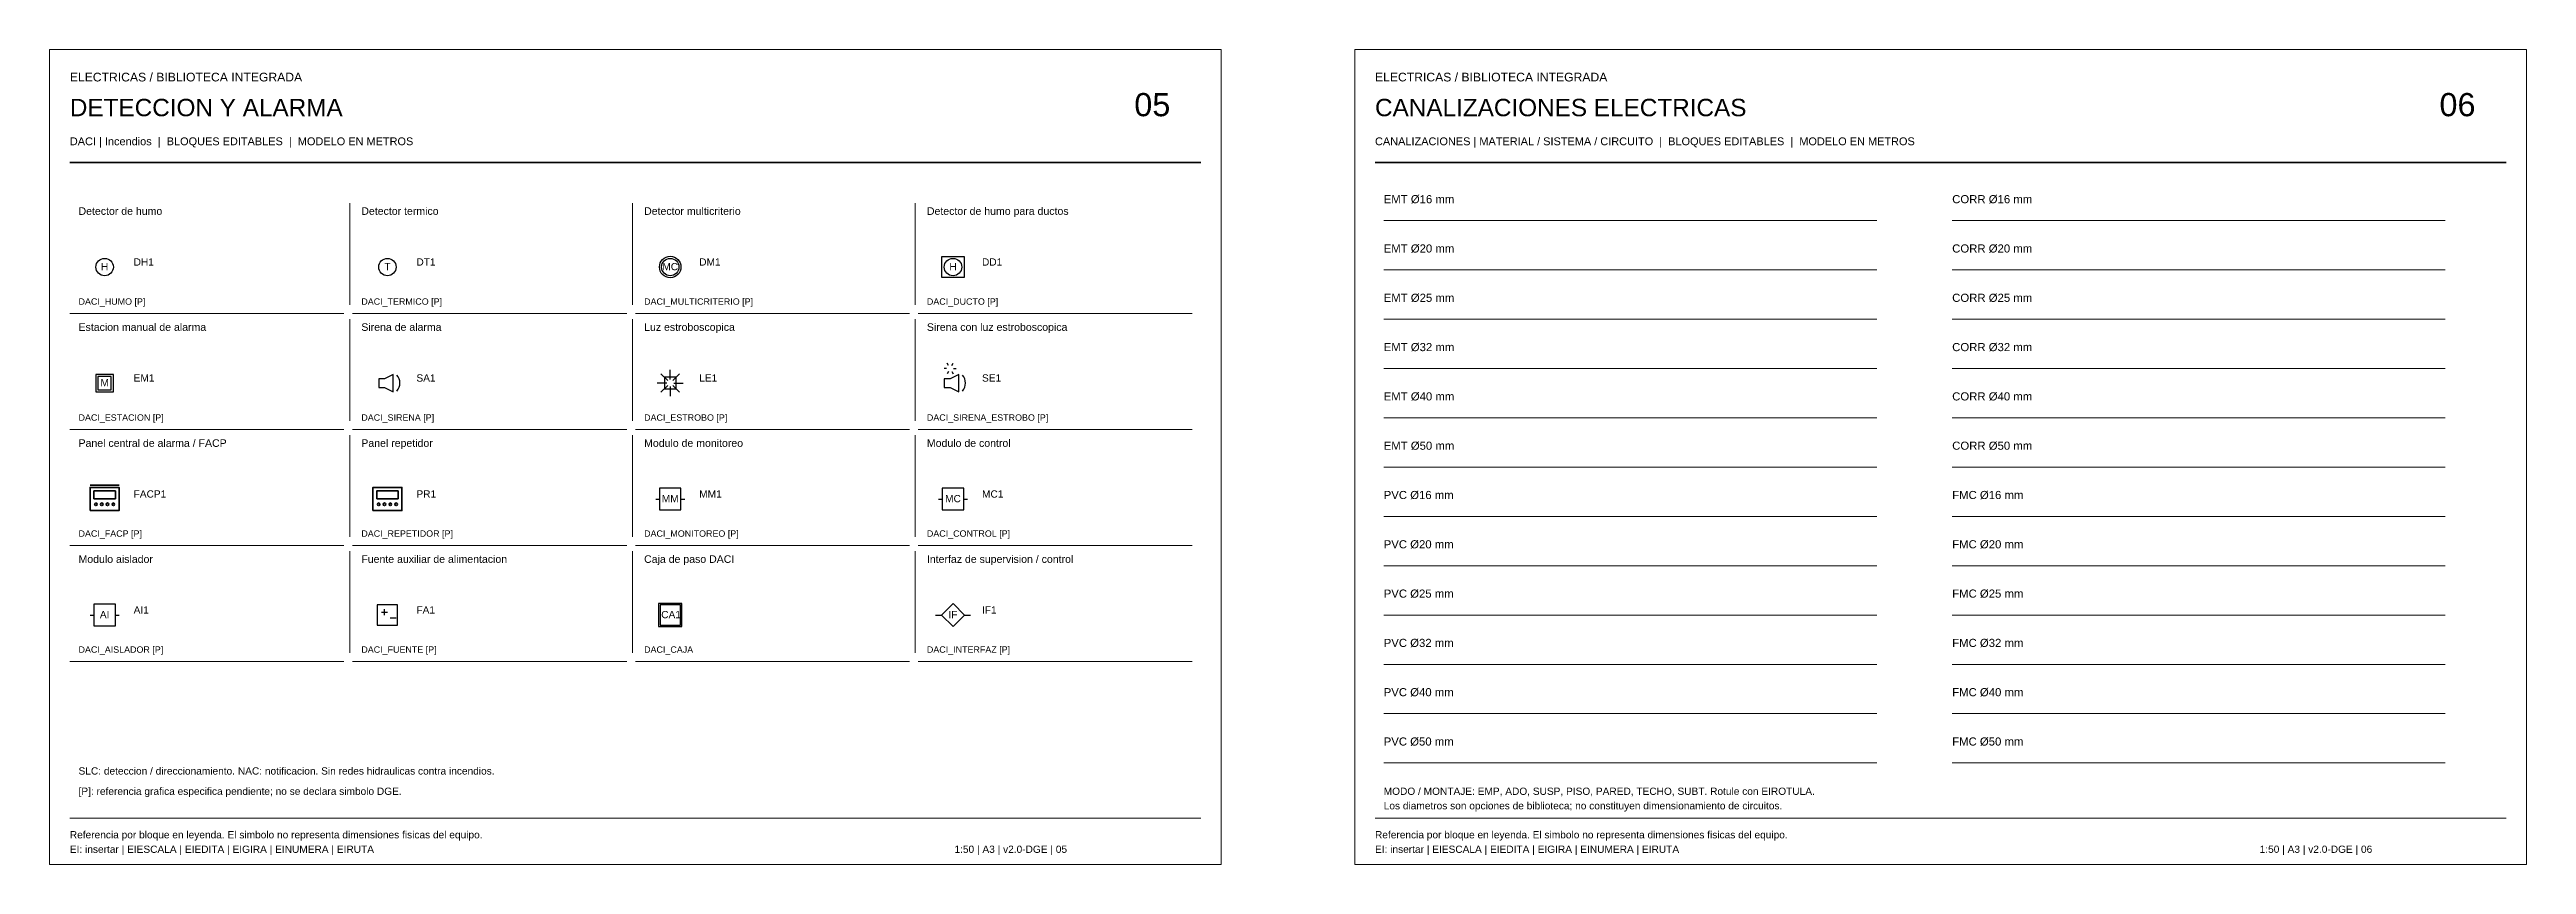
# Model space of a CAD drawing. Header units: metres. Extents: x 0 to 201, y -40 to -26.
# Drawn here: x 90.4 to 133.1, y -39.6 to -25.55 of the extents above; entities that cross this region are included whole.
import ezdxf
from ezdxf.enums import TextEntityAlignment as Align

# ---------------------------------------------------------------- set-up
doc = ezdxf.new("R2010")
doc.units = ezdxf.units.M
for name, color, linetype, lineweight in [('DACI-CAJAS', 14, 'Continuous', 25), ('DACI-ESTACIONES', 14, 'Continuous', 25), ('DACI-HUMO', 14, 'Continuous', 25), ('DACI-MODULOS', 14, 'Continuous', 25), ('DACI-PANELES', 14, 'Continuous', 35), ('DACI-SIRENAS', 14, 'Continuous', 25), ('DACI-TERMICO', 14, 'Continuous', 25), ('EIC-CATALOGO', 7, 'Continuous', 18), ('EIC-MARCO', 8, 'Continuous', 13), ('IE-TUBERIA-CORRUGADA', 214, 'Continuous', 18), ('IE-TUBERIA-EMT', 144, 'Continuous', 18), ('IE-TUBERIA-FMC', 34, 'Continuous', 18), ('IE-TUBERIA-PVC', 94, 'Continuous', 18)]:
    doc.layers.add(name, color=color, linetype=linetype, lineweight=lineweight)
doc.styles.add('EI_TEXTO', font='arial.ttf')
doc.linetypes.add('EIC_CORR_D16', pattern='A,0.5,-0.12,["CORR %%c16 mm",EI_TEXTO,S=0.125,R=0,X=0,Y=-0.0625],-1.115,0.5', length=2.235)
doc.linetypes.add('EIC_CORR_D20', pattern='A,0.5,-0.12,["CORR %%c20 mm",EI_TEXTO,S=0.125,R=0,X=0,Y=-0.0625],-1.115,0.5', length=2.235)
doc.linetypes.add('EIC_CORR_D25', pattern='A,0.5,-0.12,["CORR %%c25 mm",EI_TEXTO,S=0.125,R=0,X=0,Y=-0.0625],-1.115,0.5', length=2.235)
doc.linetypes.add('EIC_CORR_D32', pattern='A,0.5,-0.12,["CORR %%c32 mm",EI_TEXTO,S=0.125,R=0,X=0,Y=-0.0625],-1.115,0.5', length=2.235)
doc.linetypes.add('EIC_CORR_D40', pattern='A,0.5,-0.12,["CORR %%c40 mm",EI_TEXTO,S=0.125,R=0,X=0,Y=-0.0625],-1.115,0.5', length=2.235)
doc.linetypes.add('EIC_CORR_D50', pattern='A,0.5,-0.12,["CORR %%c50 mm",EI_TEXTO,S=0.125,R=0,X=0,Y=-0.0625],-1.115,0.5', length=2.235)
doc.linetypes.add('EIC_EMT_D16', pattern='A,0.5,-0.12,["EMT %%c16 mm",EI_TEXTO,S=0.125,R=0,X=0,Y=-0.0625],-1.03,0.5', length=2.15)
doc.linetypes.add('EIC_EMT_D20', pattern='A,0.5,-0.12,["EMT %%c20 mm",EI_TEXTO,S=0.125,R=0,X=0,Y=-0.0625],-1.03,0.5', length=2.15)
doc.linetypes.add('EIC_EMT_D25', pattern='A,0.5,-0.12,["EMT %%c25 mm",EI_TEXTO,S=0.125,R=0,X=0,Y=-0.0625],-1.03,0.5', length=2.15)
doc.linetypes.add('EIC_EMT_D32', pattern='A,0.5,-0.12,["EMT %%c32 mm",EI_TEXTO,S=0.125,R=0,X=0,Y=-0.0625],-1.03,0.5', length=2.15)
doc.linetypes.add('EIC_EMT_D40', pattern='A,0.5,-0.12,["EMT %%c40 mm",EI_TEXTO,S=0.125,R=0,X=0,Y=-0.0625],-1.03,0.5', length=2.15)
doc.linetypes.add('EIC_EMT_D50', pattern='A,0.5,-0.12,["EMT %%c50 mm",EI_TEXTO,S=0.125,R=0,X=0,Y=-0.0625],-1.03,0.5', length=2.15)
doc.linetypes.add('EIC_FMC_D16', pattern='A,0.5,-0.12,["FMC %%c16 mm",EI_TEXTO,S=0.125,R=0,X=0,Y=-0.0625],-1.03,0.5', length=2.15)
doc.linetypes.add('EIC_FMC_D20', pattern='A,0.5,-0.12,["FMC %%c20 mm",EI_TEXTO,S=0.125,R=0,X=0,Y=-0.0625],-1.03,0.5', length=2.15)
doc.linetypes.add('EIC_FMC_D25', pattern='A,0.5,-0.12,["FMC %%c25 mm",EI_TEXTO,S=0.125,R=0,X=0,Y=-0.0625],-1.03,0.5', length=2.15)
doc.linetypes.add('EIC_FMC_D32', pattern='A,0.5,-0.12,["FMC %%c32 mm",EI_TEXTO,S=0.125,R=0,X=0,Y=-0.0625],-1.03,0.5', length=2.15)
doc.linetypes.add('EIC_FMC_D40', pattern='A,0.5,-0.12,["FMC %%c40 mm",EI_TEXTO,S=0.125,R=0,X=0,Y=-0.0625],-1.03,0.5', length=2.15)
doc.linetypes.add('EIC_FMC_D50', pattern='A,0.5,-0.12,["FMC %%c50 mm",EI_TEXTO,S=0.125,R=0,X=0,Y=-0.0625],-1.03,0.5', length=2.15)
doc.linetypes.add('EIC_PVC_D16', pattern='A,0.5,-0.12,["PVC %%c16 mm",EI_TEXTO,S=0.125,R=0,X=0,Y=-0.0625],-1.03,0.5', length=2.15)
doc.linetypes.add('EIC_PVC_D20', pattern='A,0.5,-0.12,["PVC %%c20 mm",EI_TEXTO,S=0.125,R=0,X=0,Y=-0.0625],-1.03,0.5', length=2.15)
doc.linetypes.add('EIC_PVC_D25', pattern='A,0.5,-0.12,["PVC %%c25 mm",EI_TEXTO,S=0.125,R=0,X=0,Y=-0.0625],-1.03,0.5', length=2.15)
doc.linetypes.add('EIC_PVC_D32', pattern='A,0.5,-0.12,["PVC %%c32 mm",EI_TEXTO,S=0.125,R=0,X=0,Y=-0.0625],-1.03,0.5', length=2.15)
doc.linetypes.add('EIC_PVC_D40', pattern='A,0.5,-0.12,["PVC %%c40 mm",EI_TEXTO,S=0.125,R=0,X=0,Y=-0.0625],-1.03,0.5', length=2.15)
doc.linetypes.add('EIC_PVC_D50', pattern='A,0.5,-0.12,["PVC %%c50 mm",EI_TEXTO,S=0.125,R=0,X=0,Y=-0.0625],-1.03,0.5', length=2.15)

# ---------------------------------------------------------------- blocks, each defined once
blk = doc.blocks.new('DACI_HUMO')
at = {"color": 0, "lineweight": -2}
blk.add_circle((0, 0), 3, dxfattribs=at)
at = {"color": 0, "lineweight": -2, "style": 'EI_TEXTO'}
blk.add_text('H', height=2.5, dxfattribs=at).set_placement((0, -1.1), align=Align.CENTER)
at = {"color": 0, "style": 'EI_TEXTO', "flags": 1}
for tag in ['TIPO', 'TABLERO', 'ZONA', 'SISTEMA', 'OBSERVACIONES', 'DESCRIPCION', 'MONTAJE', 'NORMA', 'LAZO', 'DIRECCION', 'MODELO', 'DIMENSIONES']:
    blk.add_attdef(tag, (0, 0), '', height=2.5, dxfattribs=at)
at = {"color": 0, "style": 'EI_TEXTO'}
for tag, p in [('CODIGO', (10, 0.5)), ('ALTURA', (10, -6.5)), ('CIRCUITO', (10, -3))]:
    blk.add_attdef(tag, p, '', height=2.5, dxfattribs=at)
blk = doc.blocks.new('DACI_TERMICO')
at = {"color": 0, "lineweight": -2}
blk.add_circle((0, 0), 3, dxfattribs=at)
at = {"color": 0, "lineweight": -2, "style": 'EI_TEXTO'}
blk.add_text('T', height=2.5, dxfattribs=at).set_placement((0, -1.1), align=Align.CENTER)
at = {"color": 0, "style": 'EI_TEXTO', "flags": 1}
for tag in ['TIPO', 'TABLERO', 'ZONA', 'SISTEMA', 'OBSERVACIONES', 'DESCRIPCION', 'MONTAJE', 'NORMA', 'LAZO', 'DIRECCION', 'MODELO', 'DIMENSIONES']:
    blk.add_attdef(tag, (0, 0), '', height=2.5, dxfattribs=at)
at = {"color": 0, "style": 'EI_TEXTO'}
for tag, p in [('CODIGO', (10, 0.5)), ('ALTURA', (10, -6.5)), ('CIRCUITO', (10, -3))]:
    blk.add_attdef(tag, p, '', height=2.5, dxfattribs=at)
blk = doc.blocks.new('DACI_MULTICRITERIO')
at = {"color": 0, "lineweight": -2}
for radius in [3.7, 3]:
    blk.add_circle((0, 0), radius, dxfattribs=at)
at = {"color": 0, "lineweight": -2, "style": 'EI_TEXTO'}
blk.add_text('MC', height=2.5, dxfattribs=at).set_placement((0, -1.1), align=Align.CENTER)
at = {"color": 0, "style": 'EI_TEXTO', "flags": 1}
for tag in ['TIPO', 'TABLERO', 'ZONA', 'SISTEMA', 'OBSERVACIONES', 'DESCRIPCION', 'MONTAJE', 'NORMA', 'LAZO', 'DIRECCION', 'MODELO', 'DIMENSIONES']:
    blk.add_attdef(tag, (0, 0), '', height=2.5, dxfattribs=at)
at = {"color": 0, "style": 'EI_TEXTO'}
for tag, p in [('CODIGO', (10, 0.5)), ('ALTURA', (10, -6.5)), ('CIRCUITO', (10, -3))]:
    blk.add_attdef(tag, p, '', height=2.5, dxfattribs=at)
blk = doc.blocks.new('DACI_DUCTO')
at = {"color": 0, "lineweight": -2}
blk.add_lwpolyline([(-4, -3.5), (4, -3.5), (4, 3.5), (-4, 3.5)], close=True, dxfattribs=at)
blk.add_circle((0, 0), 3, dxfattribs=at)
at = {"color": 0, "lineweight": -2, "style": 'EI_TEXTO'}
blk.add_text('H', height=2.5, dxfattribs=at).set_placement((0, -1.1), align=Align.CENTER)
at = {"color": 0, "style": 'EI_TEXTO', "flags": 1}
for tag in ['TIPO', 'TABLERO', 'ZONA', 'SISTEMA', 'OBSERVACIONES', 'DESCRIPCION', 'MONTAJE', 'NORMA', 'LAZO', 'DIRECCION', 'MODELO', 'DIMENSIONES']:
    blk.add_attdef(tag, (0, 0), '', height=2.5, dxfattribs=at)
at = {"color": 0, "style": 'EI_TEXTO'}
for tag, p in [('CODIGO', (10, 0.5)), ('ALTURA', (10, -6.5)), ('CIRCUITO', (10, -3))]:
    blk.add_attdef(tag, p, '', height=2.5, dxfattribs=at)
blk = doc.blocks.new('DACI_ESTACION')
at = {"color": 0, "lineweight": -2}
for points in [[(-3, -3), (3, -3), (3, 3), (-3, 3)], [(-2.3, -2.3), (2.3, -2.3), (2.3, 2.3), (-2.3, 2.3)]]:
    blk.add_lwpolyline(points, close=True, dxfattribs=at)
at = {"color": 0, "lineweight": -2, "style": 'EI_TEXTO'}
blk.add_text('M', height=2.5, dxfattribs=at).set_placement((0, -1.1), align=Align.CENTER)
at = {"color": 0, "style": 'EI_TEXTO', "flags": 1}
for tag in ['TIPO', 'TABLERO', 'ZONA', 'SISTEMA', 'OBSERVACIONES', 'DESCRIPCION', 'MONTAJE', 'NORMA', 'LAZO', 'DIRECCION', 'MODELO', 'DIMENSIONES']:
    blk.add_attdef(tag, (0, 0), '', height=2.5, dxfattribs=at)
at = {"color": 0, "style": 'EI_TEXTO'}
for tag, p in [('CODIGO', (10, 0.5)), ('ALTURA', (10, -6.5)), ('CIRCUITO', (10, -3))]:
    blk.add_attdef(tag, p, '', height=2.5, dxfattribs=at)
blk = doc.blocks.new('DACI_SIRENA')
at = {"color": 0, "lineweight": -2}
blk.add_lwpolyline([(-3, -1.5), (-1, -1.5), (2, -3), (2, 3), (-1, 1.5), (-3, 1.5)], close=True, dxfattribs=at)
blk.add_arc((0, 0), 4.3, -40, 40, dxfattribs=at)
at = {"color": 0, "style": 'EI_TEXTO', "flags": 1}
for tag in ['TIPO', 'TABLERO', 'ZONA', 'SISTEMA', 'OBSERVACIONES', 'DESCRIPCION', 'MONTAJE', 'NORMA', 'LAZO', 'DIRECCION', 'MODELO', 'DIMENSIONES']:
    blk.add_attdef(tag, (0, 0), '', height=2.5, dxfattribs=at)
at = {"color": 0, "style": 'EI_TEXTO'}
for tag, p in [('CODIGO', (10, 0.5)), ('ALTURA', (10, -6.5)), ('CIRCUITO', (10, -3))]:
    blk.add_attdef(tag, p, '', height=2.5, dxfattribs=at)
blk = doc.blocks.new('DACI_ESTROBO')
at = {"color": 0, "lineweight": -2}
for p, q in [((-1.2, 0), (-4.5, 0)), ((-0.85, 0.85), (-3.18, 3.18)), ((0, 1.2), (0, 4.5)), ((0.85, 0.85), (3.18, 3.18)), ((1.2, 0), (4.5, 0)), ((-0.85, -0.85), (-3.18, -3.18)), ((0, -1.2), (0, -4.5)), ((0.85, -0.85), (3.18, -3.18))]:
    blk.add_line(p, q, dxfattribs=at)
blk.add_lwpolyline([(-2, -2), (2, -2), (2, 2), (-2, 2)], close=True, dxfattribs=at)
at = {"color": 0, "style": 'EI_TEXTO', "flags": 1}
for tag in ['TIPO', 'TABLERO', 'ZONA', 'SISTEMA', 'OBSERVACIONES', 'DESCRIPCION', 'MONTAJE', 'NORMA', 'LAZO', 'DIRECCION', 'MODELO', 'DIMENSIONES']:
    blk.add_attdef(tag, (0, 0), '', height=2.5, dxfattribs=at)
at = {"color": 0, "style": 'EI_TEXTO'}
for tag, p in [('CODIGO', (10, 0.5)), ('ALTURA', (10, -6.5)), ('CIRCUITO', (10, -3))]:
    blk.add_attdef(tag, p, '', height=2.5, dxfattribs=at)
blk = doc.blocks.new('DACI_SIRENA_ESTROBO')
at = {"color": 0, "lineweight": -2}
for p, q in [((-2.2, 5), (-3.1, 5)), ((-1.6, 6.04), (-2.05, 6.82)), ((-1.6, 3.96), (-2.05, 3.18)), ((-0.4, 6.04), (0.05, 6.82)), ((-0.4, 3.96), (0.05, 3.18)), ((0.2, 5), (1.1, 5))]:
    blk.add_line(p, q, dxfattribs=at)
blk.add_lwpolyline([(-3, -1.5), (-1, -1.5), (2, -3), (2, 3), (-1, 1.5), (-3, 1.5)], close=True, dxfattribs=at)
blk.add_arc((0, 0), 4.3, -40, 40, dxfattribs=at)
at = {"color": 0, "style": 'EI_TEXTO', "flags": 1}
for tag in ['TIPO', 'TABLERO', 'ZONA', 'SISTEMA', 'OBSERVACIONES', 'DESCRIPCION', 'MONTAJE', 'NORMA', 'LAZO', 'DIRECCION', 'MODELO', 'DIMENSIONES']:
    blk.add_attdef(tag, (0, 0), '', height=2.5, dxfattribs=at)
at = {"color": 0, "style": 'EI_TEXTO'}
for tag, p in [('CODIGO', (10, 0.5)), ('ALTURA', (10, -6.5)), ('CIRCUITO', (10, -3))]:
    blk.add_attdef(tag, p, '', height=2.5, dxfattribs=at)
blk = doc.blocks.new('DACI_FACP')
at = {"color": 0, "lineweight": -2}
blk.add_line((-5, 4.8), (5, 4.8), dxfattribs=at)
for points in [[(-5, -4), (5, -4), (5, 4), (-5, 4)], [(-3.7, 0.1), (3.7, 0.1), (3.7, 2.8), (-3.7, 2.8)]]:
    blk.add_lwpolyline(points, close=True, dxfattribs=at)
for centre in [(-3, -1.8), (-1, -1.8), (1, -1.8), (3, -1.8)]:
    blk.add_circle(centre, 0.45, dxfattribs=at)
at = {"color": 0, "style": 'EI_TEXTO', "flags": 1}
for tag in ['TIPO', 'TABLERO', 'ZONA', 'SISTEMA', 'OBSERVACIONES', 'DESCRIPCION', 'MONTAJE', 'NORMA', 'LAZO', 'DIRECCION', 'MODELO', 'DIMENSIONES']:
    blk.add_attdef(tag, (0, 0), '', height=2.5, dxfattribs=at)
at = {"color": 0, "style": 'EI_TEXTO'}
for tag, p in [('CODIGO', (10, 0.5)), ('ALTURA', (10, -6.5)), ('CIRCUITO', (10, -3))]:
    blk.add_attdef(tag, p, '', height=2.5, dxfattribs=at)
blk = doc.blocks.new('DACI_REPETIDOR')
at = {"color": 0, "lineweight": -2}
for points in [[(-5, -4), (5, -4), (5, 4), (-5, 4)], [(-3.7, 0.1), (3.7, 0.1), (3.7, 2.8), (-3.7, 2.8)]]:
    blk.add_lwpolyline(points, close=True, dxfattribs=at)
for centre in [(-3, -1.8), (-1, -1.8), (1, -1.8), (3, -1.8)]:
    blk.add_circle(centre, 0.45, dxfattribs=at)
at = {"color": 0, "style": 'EI_TEXTO', "flags": 1}
for tag in ['TIPO', 'TABLERO', 'ZONA', 'SISTEMA', 'OBSERVACIONES', 'DESCRIPCION', 'MONTAJE', 'NORMA', 'LAZO', 'DIRECCION', 'MODELO', 'DIMENSIONES']:
    blk.add_attdef(tag, (0, 0), '', height=2.5, dxfattribs=at)
at = {"color": 0, "style": 'EI_TEXTO'}
for tag, p in [('CODIGO', (10, 0.5)), ('ALTURA', (10, -6.5)), ('CIRCUITO', (10, -3))]:
    blk.add_attdef(tag, p, '', height=2.5, dxfattribs=at)
blk = doc.blocks.new('DACI_MONITOREO')
at = {"color": 0, "lineweight": -2}
for p, q in [((-5, 0), (-3.7, 0)), ((3.7, 0), (5, 0))]:
    blk.add_line(p, q, dxfattribs=at)
blk.add_lwpolyline([(-3.7, -3.7), (3.7, -3.7), (3.7, 3.7), (-3.7, 3.7)], close=True, dxfattribs=at)
at = {"color": 0, "lineweight": -2, "style": 'EI_TEXTO'}
blk.add_text('MM', height=2.5, dxfattribs=at).set_placement((0, -1.1), align=Align.CENTER)
at = {"color": 0, "style": 'EI_TEXTO', "flags": 1}
for tag in ['TIPO', 'TABLERO', 'ZONA', 'SISTEMA', 'OBSERVACIONES', 'DESCRIPCION', 'MONTAJE', 'NORMA', 'LAZO', 'DIRECCION', 'MODELO', 'DIMENSIONES']:
    blk.add_attdef(tag, (0, 0), '', height=2.5, dxfattribs=at)
at = {"color": 0, "style": 'EI_TEXTO'}
for tag, p in [('CODIGO', (10, 0.5)), ('ALTURA', (10, -6.5)), ('CIRCUITO', (10, -3))]:
    blk.add_attdef(tag, p, '', height=2.5, dxfattribs=at)
blk = doc.blocks.new('DACI_CONTROL')
at = {"color": 0, "lineweight": -2}
for p, q in [((-5, 0), (-3.7, 0)), ((3.7, 0), (5, 0))]:
    blk.add_line(p, q, dxfattribs=at)
blk.add_lwpolyline([(-3.7, -3.7), (3.7, -3.7), (3.7, 3.7), (-3.7, 3.7)], close=True, dxfattribs=at)
at = {"color": 0, "lineweight": -2, "style": 'EI_TEXTO'}
blk.add_text('MC', height=2.5, dxfattribs=at).set_placement((0, -1.1), align=Align.CENTER)
at = {"color": 0, "style": 'EI_TEXTO', "flags": 1}
for tag in ['TIPO', 'TABLERO', 'ZONA', 'SISTEMA', 'OBSERVACIONES', 'DESCRIPCION', 'MONTAJE', 'NORMA', 'LAZO', 'DIRECCION', 'MODELO', 'DIMENSIONES']:
    blk.add_attdef(tag, (0, 0), '', height=2.5, dxfattribs=at)
at = {"color": 0, "style": 'EI_TEXTO'}
for tag, p in [('CODIGO', (10, 0.5)), ('ALTURA', (10, -6.5)), ('CIRCUITO', (10, -3))]:
    blk.add_attdef(tag, p, '', height=2.5, dxfattribs=at)
blk = doc.blocks.new('DACI_AISLADOR')
at = {"color": 0, "lineweight": -2}
for p, q in [((-5, 0), (-3.7, 0)), ((3.7, 0), (5, 0))]:
    blk.add_line(p, q, dxfattribs=at)
blk.add_lwpolyline([(-3.7, -3.7), (3.7, -3.7), (3.7, 3.7), (-3.7, 3.7)], close=True, dxfattribs=at)
at = {"color": 0, "lineweight": -2, "style": 'EI_TEXTO'}
blk.add_text('AI', height=2.5, dxfattribs=at).set_placement((0, -1.1), align=Align.CENTER)
at = {"color": 0, "style": 'EI_TEXTO', "flags": 1}
for tag in ['TIPO', 'TABLERO', 'ZONA', 'SISTEMA', 'OBSERVACIONES', 'DESCRIPCION', 'MONTAJE', 'NORMA', 'LAZO', 'DIRECCION', 'MODELO', 'DIMENSIONES']:
    blk.add_attdef(tag, (0, 0), '', height=2.5, dxfattribs=at)
at = {"color": 0, "style": 'EI_TEXTO'}
for tag, p in [('CODIGO', (10, 0.5)), ('ALTURA', (10, -6.5)), ('CIRCUITO', (10, -3))]:
    blk.add_attdef(tag, p, '', height=2.5, dxfattribs=at)
blk = doc.blocks.new('DACI_FUENTE')
at = {"color": 0, "lineweight": -2}
for p, q in [((-2, 1), (0, 1)), ((-1, 0), (-1, 2)), ((1, -1), (3, -1))]:
    blk.add_line(p, q, dxfattribs=at)
blk.add_lwpolyline([(-3.5, -3.5), (3.5, -3.5), (3.5, 3.5), (-3.5, 3.5)], close=True, dxfattribs=at)
at = {"color": 0, "style": 'EI_TEXTO', "flags": 1}
for tag in ['TIPO', 'TABLERO', 'ZONA', 'SISTEMA', 'OBSERVACIONES', 'DESCRIPCION', 'MONTAJE', 'NORMA', 'LAZO', 'DIRECCION', 'MODELO', 'DIMENSIONES']:
    blk.add_attdef(tag, (0, 0), '', height=2.5, dxfattribs=at)
at = {"color": 0, "style": 'EI_TEXTO'}
for tag, p in [('CODIGO', (10, 0.5)), ('ALTURA', (10, -6.5)), ('CIRCUITO', (10, -3))]:
    blk.add_attdef(tag, p, '', height=2.5, dxfattribs=at)
blk = doc.blocks.new('DACI_CAJA')
at = {"color": 0, "lineweight": -2}
for points in [[(-4, -4), (4, -4), (4, 4), (-4, 4)], [(-3.5, -3.5), (3.5, -3.5), (3.5, 3.5), (-3.5, 3.5)]]:
    blk.add_lwpolyline(points, close=True, dxfattribs=at)
at = {"color": 0, "style": 'EI_TEXTO'}
for tag, p in [('CODIGO', (-3.1, -1.1)), ('ALTURA', (10, -6.5)), ('CIRCUITO', (10, -3))]:
    blk.add_attdef(tag, p, '', height=2.5, dxfattribs=at)
at = {"color": 0, "style": 'EI_TEXTO', "flags": 1}
for tag in ['TIPO', 'TABLERO', 'ZONA', 'SISTEMA', 'OBSERVACIONES', 'DESCRIPCION', 'MONTAJE', 'NORMA', 'LAZO', 'DIRECCION', 'MODELO', 'DIMENSIONES']:
    blk.add_attdef(tag, (0, 0), '', height=2.5, dxfattribs=at)
blk = doc.blocks.new('DACI_INTERFAZ')
at = {"color": 0, "lineweight": -2}
for p, q in [((-6, 0), (-4, 0)), ((4, 0), (6, 0))]:
    blk.add_line(p, q, dxfattribs=at)
blk.add_lwpolyline([(0, 4), (4, 0), (0, -4), (-4, 0)], close=True, dxfattribs=at)
at = {"color": 0, "lineweight": -2, "style": 'EI_TEXTO'}
blk.add_text('IF', height=2.5, dxfattribs=at).set_placement((0, -1.1), align=Align.CENTER)
at = {"color": 0, "style": 'EI_TEXTO', "flags": 1}
for tag in ['TIPO', 'TABLERO', 'ZONA', 'SISTEMA', 'OBSERVACIONES', 'DESCRIPCION', 'MONTAJE', 'NORMA', 'LAZO', 'DIRECCION', 'MODELO', 'DIMENSIONES']:
    blk.add_attdef(tag, (0, 0), '', height=2.5, dxfattribs=at)
at = {"color": 0, "style": 'EI_TEXTO'}
for tag, p in [('CODIGO', (10, 0.5)), ('ALTURA', (10, -6.5)), ('CIRCUITO', (10, -3))]:
    blk.add_attdef(tag, p, '', height=2.5, dxfattribs=at)

msp = doc.modelspace()

# ---------------------------------------------------------------- linework, layer by layer
at = {"layer": 'EIC-MARCO', "color": 14, "lineweight": 35}
msp.add_line((90.75, -27.5), (110.25, -27.5), dxfattribs=at)
at = {"layer": 'EIC-MARCO', "color": 144, "lineweight": 35}
msp.add_line((113.25, -27.5), (132.75, -27.5), dxfattribs=at)
at = {"layer": 'EIC-MARCO', "color": 8, "lineweight": 13}
for p, q in [((95.575, -29.95), (95.575, -28.2)), ((100.45, -29.95), (100.45, -28.2)), ((105.325, -29.95), (105.325, -28.2)), ((90.75, -30.1), (95.475, -30.1)), ((95.575, -31.95), (95.575, -30.2)), ((95.625, -30.1), (100.35, -30.1)), ((100.45, -31.95), (100.45, -30.2)), ((100.5, -30.1), (105.225, -30.1)), ((105.325, -31.95), (105.325, -30.2)), ((105.375, -30.1), (110.1, -30.1)), ((90.75, -32.1), (95.475, -32.1)), ((95.575, -33.95), (95.575, -32.2)), ((95.625, -32.1), (100.35, -32.1)), ((100.45, -33.95), (100.45, -32.2)), ((100.5, -32.1), (105.225, -32.1)), ((105.325, -33.95), (105.325, -32.2)), ((105.375, -32.1), (110.1, -32.1)), ((90.75, -34.1), (95.475, -34.1)), ((95.625, -34.1), (100.35, -34.1)), ((100.5, -34.1), (105.225, -34.1)), ((105.375, -34.1), (110.1, -34.1)), ((95.575, -35.95), (95.575, -34.2)), ((100.45, -35.95), (100.45, -34.2)), ((105.325, -35.95), (105.325, -34.2)), ((90.75, -36.1), (95.475, -36.1)), ((95.625, -36.1), (100.35, -36.1)), ((100.5, -36.1), (105.225, -36.1)), ((105.375, -36.1), (110.1, -36.1)), ((90.75, -38.8), (110.25, -38.8)), ((113.25, -38.8), (132.75, -38.8))]:
    msp.add_line(p, q, dxfattribs=at)
at = {"layer": 'EIC-MARCO'}
for points in [[(90.4, -39.6), (110.6, -39.6), (110.6, -25.55), (90.4, -25.55)], [(112.9, -39.6), (133.1, -39.6), (133.1, -25.55), (112.9, -25.55)]]:
    msp.add_lwpolyline(points, close=True, dxfattribs=at)
at = {"layer": 'IE-TUBERIA-CORRUGADA', "linetype": 'EIC_CORR_D16', "flags": 128}
msp.add_lwpolyline([(123.2, -28.5), (131.7, -28.5)], dxfattribs=at)
at = {"layer": 'IE-TUBERIA-CORRUGADA', "linetype": 'EIC_CORR_D20', "flags": 128}
msp.add_lwpolyline([(123.2, -29.35), (131.7, -29.35)], dxfattribs=at)
at = {"layer": 'IE-TUBERIA-CORRUGADA', "linetype": 'EIC_CORR_D25', "flags": 128}
msp.add_lwpolyline([(123.2, -30.2), (131.7, -30.2)], dxfattribs=at)
at = {"layer": 'IE-TUBERIA-CORRUGADA', "linetype": 'EIC_CORR_D32', "flags": 128}
msp.add_lwpolyline([(123.2, -31.05), (131.7, -31.05)], dxfattribs=at)
at = {"layer": 'IE-TUBERIA-CORRUGADA', "linetype": 'EIC_CORR_D40', "flags": 128}
msp.add_lwpolyline([(123.2, -31.9), (131.7, -31.9)], dxfattribs=at)
at = {"layer": 'IE-TUBERIA-CORRUGADA', "linetype": 'EIC_CORR_D50', "flags": 128}
msp.add_lwpolyline([(123.2, -32.75), (131.7, -32.75)], dxfattribs=at)
at = {"layer": 'IE-TUBERIA-EMT', "linetype": 'EIC_EMT_D16', "flags": 128}
msp.add_lwpolyline([(113.4, -28.5), (121.9, -28.5)], dxfattribs=at)
at = {"layer": 'IE-TUBERIA-EMT', "linetype": 'EIC_EMT_D20', "flags": 128}
msp.add_lwpolyline([(113.4, -29.35), (121.9, -29.35)], dxfattribs=at)
at = {"layer": 'IE-TUBERIA-EMT', "linetype": 'EIC_EMT_D25', "flags": 128}
msp.add_lwpolyline([(113.4, -30.2), (121.9, -30.2)], dxfattribs=at)
at = {"layer": 'IE-TUBERIA-EMT', "linetype": 'EIC_EMT_D32', "flags": 128}
msp.add_lwpolyline([(113.4, -31.05), (121.9, -31.05)], dxfattribs=at)
at = {"layer": 'IE-TUBERIA-EMT', "linetype": 'EIC_EMT_D40', "flags": 128}
msp.add_lwpolyline([(113.4, -31.9), (121.9, -31.9)], dxfattribs=at)
at = {"layer": 'IE-TUBERIA-EMT', "linetype": 'EIC_EMT_D50', "flags": 128}
msp.add_lwpolyline([(113.4, -32.75), (121.9, -32.75)], dxfattribs=at)
at = {"layer": 'IE-TUBERIA-FMC', "linetype": 'EIC_FMC_D16', "flags": 128}
msp.add_lwpolyline([(123.2, -33.6), (131.7, -33.6)], dxfattribs=at)
at = {"layer": 'IE-TUBERIA-FMC', "linetype": 'EIC_FMC_D20', "flags": 128}
msp.add_lwpolyline([(123.2, -34.45), (131.7, -34.45)], dxfattribs=at)
at = {"layer": 'IE-TUBERIA-FMC', "linetype": 'EIC_FMC_D25', "flags": 128}
msp.add_lwpolyline([(123.2, -35.3), (131.7, -35.3)], dxfattribs=at)
at = {"layer": 'IE-TUBERIA-FMC', "linetype": 'EIC_FMC_D32', "flags": 128}
msp.add_lwpolyline([(123.2, -36.15), (131.7, -36.15)], dxfattribs=at)
at = {"layer": 'IE-TUBERIA-FMC', "linetype": 'EIC_FMC_D40', "flags": 128}
msp.add_lwpolyline([(123.2, -37), (131.7, -37)], dxfattribs=at)
at = {"layer": 'IE-TUBERIA-FMC', "linetype": 'EIC_FMC_D50', "flags": 128}
msp.add_lwpolyline([(123.2, -37.85), (131.7, -37.85)], dxfattribs=at)
at = {"layer": 'IE-TUBERIA-PVC', "linetype": 'EIC_PVC_D16', "flags": 128}
msp.add_lwpolyline([(113.4, -33.6), (121.9, -33.6)], dxfattribs=at)
at = {"layer": 'IE-TUBERIA-PVC', "linetype": 'EIC_PVC_D20', "flags": 128}
msp.add_lwpolyline([(113.4, -34.45), (121.9, -34.45)], dxfattribs=at)
at = {"layer": 'IE-TUBERIA-PVC', "linetype": 'EIC_PVC_D25', "flags": 128}
msp.add_lwpolyline([(113.4, -35.3), (121.9, -35.3)], dxfattribs=at)
at = {"layer": 'IE-TUBERIA-PVC', "linetype": 'EIC_PVC_D32', "flags": 128}
msp.add_lwpolyline([(113.4, -36.15), (121.9, -36.15)], dxfattribs=at)
at = {"layer": 'IE-TUBERIA-PVC', "linetype": 'EIC_PVC_D40', "flags": 128}
msp.add_lwpolyline([(113.4, -37), (121.9, -37)], dxfattribs=at)
at = {"layer": 'IE-TUBERIA-PVC', "linetype": 'EIC_PVC_D50', "flags": 128}
msp.add_lwpolyline([(113.4, -37.85), (121.9, -37.85)], dxfattribs=at)

# ---------------------------------------------------------------- block references
at = {"layer": 'DACI-CAJAS'}
ref = msp.add_blockref('DACI_CAJA', (101.1, -35.3), dxfattribs=dict(at, xscale=0.05, yscale=0.05, zscale=0.05))
ref.add_attrib('CODIGO', 'CA1', (100.945, -35.355), dxfattribs={"layer": '0', "height": 0.125, "style": 'EI_TEXTO'})
at = {"layer": 'DACI-ESTACIONES'}
ref = msp.add_blockref('DACI_ESTACION', (91.35, -31.3), dxfattribs=dict(at, xscale=0.05, yscale=0.05, zscale=0.05))
ref.add_attrib('CODIGO', 'EM1', (91.85, -31.275), dxfattribs={"layer": '0', "height": 0.125, "style": 'EI_TEXTO'})
at = {"layer": 'DACI-HUMO'}
ref = msp.add_blockref('DACI_HUMO', (91.35, -29.3), dxfattribs=dict(at, xscale=0.05, yscale=0.05, zscale=0.05))
ref.add_attrib('CODIGO', 'DH1', (91.85, -29.275), dxfattribs={"layer": '0', "height": 0.125, "style": 'EI_TEXTO'})
ref = msp.add_blockref('DACI_MULTICRITERIO', (101.1, -29.3), dxfattribs=dict(at, xscale=0.05, yscale=0.05, zscale=0.05))
ref.add_attrib('CODIGO', 'DM1', (101.6, -29.275), dxfattribs={"layer": '0', "height": 0.125, "style": 'EI_TEXTO'})
ref = msp.add_blockref('DACI_DUCTO', (105.975, -29.3), dxfattribs=dict(at, xscale=0.05, yscale=0.05, zscale=0.05))
ref.add_attrib('CODIGO', 'DD1', (106.475, -29.275), dxfattribs={"layer": '0', "height": 0.125, "style": 'EI_TEXTO'})
at = {"layer": 'DACI-MODULOS'}
ref = msp.add_blockref('DACI_MONITOREO', (101.1, -33.3), dxfattribs=dict(at, xscale=0.05, yscale=0.05, zscale=0.05))
ref.add_attrib('CODIGO', 'MM1', (101.6, -33.275), dxfattribs={"layer": '0', "height": 0.125, "style": 'EI_TEXTO'})
ref = msp.add_blockref('DACI_CONTROL', (105.975, -33.3), dxfattribs=dict(at, xscale=0.05, yscale=0.05, zscale=0.05))
ref.add_attrib('CODIGO', 'MC1', (106.475, -33.275), dxfattribs={"layer": '0', "height": 0.125, "style": 'EI_TEXTO'})
ref = msp.add_blockref('DACI_AISLADOR', (91.35, -35.3), dxfattribs=dict(at, xscale=0.05, yscale=0.05, zscale=0.05))
ref.add_attrib('CODIGO', 'AI1', (91.85, -35.275), dxfattribs={"layer": '0', "height": 0.125, "style": 'EI_TEXTO'})
ref = msp.add_blockref('DACI_FUENTE', (96.225, -35.3), dxfattribs=dict(at, xscale=0.05, yscale=0.05, zscale=0.05))
ref.add_attrib('CODIGO', 'FA1', (96.725, -35.275), dxfattribs={"layer": '0', "height": 0.125, "style": 'EI_TEXTO'})
ref = msp.add_blockref('DACI_INTERFAZ', (105.975, -35.3), dxfattribs=dict(at, xscale=0.05, yscale=0.05, zscale=0.05))
ref.add_attrib('CODIGO', 'IF1', (106.475, -35.275), dxfattribs={"layer": '0', "height": 0.125, "style": 'EI_TEXTO'})
at = {"layer": 'DACI-PANELES'}
ref = msp.add_blockref('DACI_FACP', (91.35, -33.3), dxfattribs=dict(at, xscale=0.05, yscale=0.05, zscale=0.05))
ref.add_attrib('CODIGO', 'FACP1', (91.85, -33.275), dxfattribs={"layer": '0', "height": 0.125, "style": 'EI_TEXTO'})
ref = msp.add_blockref('DACI_REPETIDOR', (96.225, -33.3), dxfattribs=dict(at, xscale=0.05, yscale=0.05, zscale=0.05))
ref.add_attrib('CODIGO', 'PR1', (96.725, -33.275), dxfattribs={"layer": '0', "height": 0.125, "style": 'EI_TEXTO'})
at = {"layer": 'DACI-SIRENAS'}
ref = msp.add_blockref('DACI_SIRENA', (96.225, -31.3), dxfattribs=dict(at, xscale=0.05, yscale=0.05, zscale=0.05))
ref.add_attrib('CODIGO', 'SA1', (96.725, -31.275), dxfattribs={"layer": '0', "height": 0.125, "style": 'EI_TEXTO'})
ref = msp.add_blockref('DACI_ESTROBO', (101.1, -31.3), dxfattribs=dict(at, xscale=0.05, yscale=0.05, zscale=0.05))
ref.add_attrib('CODIGO', 'LE1', (101.6, -31.275), dxfattribs={"layer": '0', "height": 0.125, "style": 'EI_TEXTO'})
ref = msp.add_blockref('DACI_SIRENA_ESTROBO', (105.975, -31.3), dxfattribs=dict(at, xscale=0.05, yscale=0.05, zscale=0.05))
ref.add_attrib('CODIGO', 'SE1', (106.475, -31.275), dxfattribs={"layer": '0', "height": 0.125, "style": 'EI_TEXTO'})
at = {"layer": 'DACI-TERMICO'}
ref = msp.add_blockref('DACI_TERMICO', (96.225, -29.3), dxfattribs=dict(at, xscale=0.05, yscale=0.05, zscale=0.05))
ref.add_attrib('CODIGO', 'DT1', (96.725, -29.275), dxfattribs={"layer": '0', "height": 0.125, "style": 'EI_TEXTO'})

# ---------------------------------------------------------------- texts
at = {"layer": 'EIC-CATALOGO', "color": 14, "style": 'EI_TEXTO'}
for s, height, p in [('ELECTRICAS / BIBLIOTECA INTEGRADA', 0.15, (90.75, -26.1)), ('05', 0.4, (109.1, -26.7))]:
    msp.add_text(s, height=height, dxfattribs=at).set_placement(p)
at = {"layer": 'EIC-CATALOGO', "color": 144, "style": 'EI_TEXTO'}
for s, height, p in [('ELECTRICAS / BIBLIOTECA INTEGRADA', 0.15, (113.25, -26.1)), ('06', 0.4, (131.6, -26.7))]:
    msp.add_text(s, height=height, dxfattribs=at).set_placement(p)
at = {"layer": 'EIC-CATALOGO', "color": 7, "style": 'EI_TEXTO'}
for s, height, p in [('DETECCION Y ALARMA', 0.3, (90.75, -26.7)), ('CANALIZACIONES ELECTRICAS', 0.3, (113.25, -26.7)), ('DACI | Incendios  |  BLOQUES EDITABLES  |  MODELO EN METROS', 0.135, (90.75, -27.2)), ('CANALIZACIONES | MATERIAL / SISTEMA / CIRCUITO  |  BLOQUES EDITABLES  |  MODELO EN METROS', 0.135, (113.25, -27.2)), ('EMT Ø16 mm', 0.14, (113.4, -28.2)), ('CORR Ø16 mm', 0.14, (123.2, -28.2)), ('Detector de humo', 0.13, (90.9, -28.4)), ('Detector termico', 0.13, (95.775, -28.4)), ('Detector multicriterio', 0.13, (100.65, -28.4)), ('Detector de humo para ductos', 0.13, (105.525, -28.4)), ('EMT Ø20 mm', 0.14, (113.4, -29.05)), ('CORR Ø20 mm', 0.14, (123.2, -29.05)), ('EMT Ø25 mm', 0.14, (113.4, -29.9)), ('CORR Ø25 mm', 0.14, (123.2, -29.9)), ('Estacion manual de alarma', 0.13, (90.9, -30.4)), ('Sirena de alarma', 0.13, (95.775, -30.4)), ('Luz estroboscopica', 0.13, (100.65, -30.4)), ('Sirena con luz estroboscopica', 0.13, (105.525, -30.4)), ('EMT Ø32 mm', 0.14, (113.4, -30.75)), ('CORR Ø32 mm', 0.14, (123.2, -30.75)), ('EMT Ø40 mm', 0.14, (113.4, -31.6)), ('CORR Ø40 mm', 0.14, (123.2, -31.6)), ('Panel central de alarma / FACP', 0.13, (90.9, -32.4)), ('Panel repetidor', 0.13, (95.775, -32.4)), ('Modulo de monitoreo', 0.13, (100.65, -32.4)), ('Modulo de control', 0.13, (105.525, -32.4)), ('EMT Ø50 mm', 0.14, (113.4, -32.45)), ('CORR Ø50 mm', 0.14, (123.2, -32.45)), ('PVC Ø16 mm', 0.14, (113.4, -33.3)), ('FMC Ø16 mm', 0.14, (123.2, -33.3)), ('PVC Ø20 mm', 0.14, (113.4, -34.15)), ('FMC Ø20 mm', 0.14, (123.2, -34.15)), ('Modulo aislador', 0.13, (90.9, -34.4)), ('Fuente auxiliar de alimentacion', 0.13, (95.775, -34.4)), ('Caja de paso DACI', 0.13, (100.65, -34.4)), ('Interfaz de supervision / control', 0.13, (105.525, -34.4)), ('PVC Ø25 mm', 0.14, (113.4, -35)), ('FMC Ø25 mm', 0.14, (123.2, -35)), ('PVC Ø32 mm', 0.14, (113.4, -35.85)), ('FMC Ø32 mm', 0.14, (123.2, -35.85)), ('PVC Ø40 mm', 0.14, (113.4, -36.7)), ('FMC Ø40 mm', 0.14, (123.2, -36.7)), ('PVC Ø50 mm', 0.14, (113.4, -37.55)), ('FMC Ø50 mm', 0.14, (123.2, -37.55)), ('SLC: deteccion / direccionamiento. NAC: notificacion. Sin redes hidraulicas contra incendios.', 0.125, (90.9, -38.05)), ('[P]: referencia grafica especifica pendiente; no se declara simbolo DGE.', 0.125, (90.9, -38.4)), ('MODO / MONTAJE: EMP, ADO, SUSP, PISO, PARED, TECHO, SUBT. Rotule con EIROTULA.', 0.125, (113.4, -38.4)), ('Los diametros son opciones de biblioteca; no constituyen dimensionamiento de circuitos.', 0.125, (113.4, -38.65)), ('Referencia por bloque en leyenda. El simbolo no representa dimensiones fisicas del equipo.', 0.125, (90.75, -39.15)), ('EI: insertar | EIESCALA | EIEDITA | EIGIRA | EINUMERA | EIRUTA', 0.125, (90.75, -39.4)), ('1:50 | A3 | v2.0-DGE | 05', 0.125, (106, -39.4)), ('Referencia por bloque en leyenda. El simbolo no representa dimensiones fisicas del equipo.', 0.125, (113.25, -39.15)), ('EI: insertar | EIESCALA | EIEDITA | EIGIRA | EINUMERA | EIRUTA', 0.125, (113.25, -39.4)), ('1:50 | A3 | v2.0-DGE | 06', 0.125, (128.5, -39.4))]:
    msp.add_text(s, height=height, dxfattribs=at).set_placement(p)
at = {"layer": 'EIC-CATALOGO', "color": 8, "style": 'EI_TEXTO'}
for s, p in [('DACI_HUMO [P]', (90.9, -29.95)), ('DACI_TERMICO [P]', (95.775, -29.95)), ('DACI_MULTICRITERIO [P]', (100.65, -29.95)), ('DACI_DUCTO [P]', (105.525, -29.95)), ('DACI_ESTACION [P]', (90.9, -31.95)), ('DACI_SIRENA [P]', (95.775, -31.95)), ('DACI_ESTROBO [P]', (100.65, -31.95)), ('DACI_SIRENA_ESTROBO [P]', (105.525, -31.95)), ('DACI_FACP [P]', (90.9, -33.95)), ('DACI_REPETIDOR [P]', (95.775, -33.95)), ('DACI_MONITOREO [P]', (100.65, -33.95)), ('DACI_CONTROL [P]', (105.525, -33.95)), ('DACI_AISLADOR [P]', (90.9, -35.95)), ('DACI_FUENTE [P]', (95.775, -35.95)), ('DACI_CAJA', (100.65, -35.95)), ('DACI_INTERFAZ [P]', (105.525, -35.95))]:
    msp.add_text(s, height=0.11, dxfattribs=at).set_placement(p)

doc.saveas('drawing.dxf')
